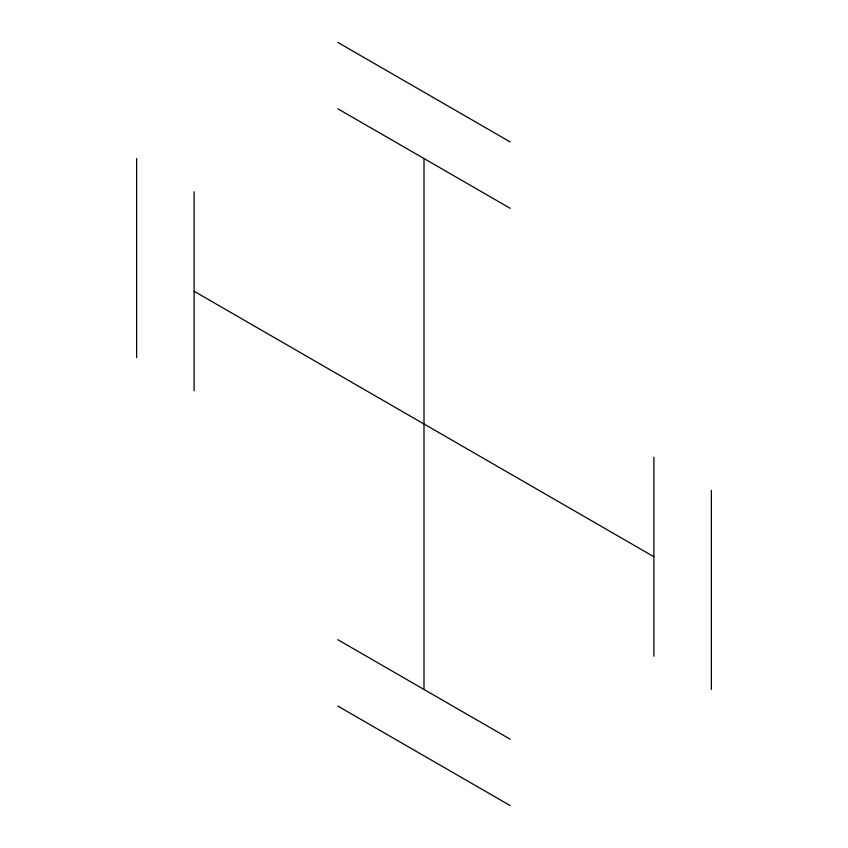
<?xml version="1.0" encoding="UTF-8"?>
<svg xmlns="http://www.w3.org/2000/svg" width="848" height="848" viewBox="0 0 848 848"><rect width="100%" height="100%" fill="white"/><g stroke="black" fill="none" stroke-linecap="round" stroke-linejoin="round"><path stroke-width="1.27" d="M337.79 42.4L510.21 141.945M337.79 108.767L510.21 208.311M194.107 291.267L653.893 556.733M337.79 639.689L510.21 739.233M337.79 706.055L510.21 805.6M711.366 490.367L711.366 689.456M653.893 457.189L653.893 656.278M424 158.534L424 689.456M194.107 191.722L194.107 390.822M136.634 158.544L136.634 357.633"/></g></svg>
